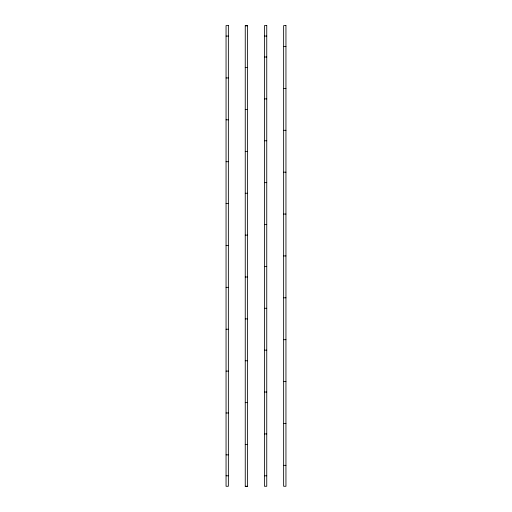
<?xml version="1.0" encoding="UTF-8"?>
<svg xmlns="http://www.w3.org/2000/svg" width="512" height="512" viewBox="0 0 512 512"><rect width="100%" height="100%" fill="white"/><g stroke="black" fill="none" stroke-linecap="round" stroke-linejoin="round"><path stroke-width="0.77" d="M245.248 25.734L247.552 25.734L247.552 486.4L245.248 486.4L245.248 25.734L247.552 25.747M226.054 36.07L228.358 36.07M264.448 36.07L266.752 36.07M283.642 46.541L285.946 46.541M264.448 57.011L266.752 57.011M245.248 67.61L247.552 67.61M226.054 77.946L228.358 77.946M283.642 88.416L285.946 88.416M264.448 98.886L266.752 98.886M245.248 109.491L247.552 109.491M226.054 119.827L228.358 119.827M283.642 130.298L285.946 130.298M264.448 140.768L266.752 140.768M245.248 151.366L247.552 151.366M226.054 161.709L228.358 161.709M283.642 172.173L285.946 172.173M264.448 182.643L266.752 182.643M245.248 193.248L247.552 193.248M226.054 203.584L228.358 203.584M283.642 214.054L285.946 214.054M264.448 224.525L266.752 224.525M245.248 235.13L247.552 235.13M226.054 245.466L228.358 245.466M283.642 255.936L285.946 255.936M264.448 266.406L266.752 266.406M245.248 277.005L247.552 277.005M226.054 287.341L228.358 287.341M283.642 297.811L285.946 297.811M264.448 308.282L266.752 308.282M245.248 318.886L247.552 318.886M226.054 329.222L228.358 329.222M283.642 339.693L285.946 339.693M264.448 350.163L266.752 350.163M245.248 360.762L247.552 360.762M226.054 371.098L228.358 371.098M283.642 381.568L285.946 381.568M264.448 392.038L266.752 392.038M245.248 402.643L247.552 402.643M226.054 412.979L228.358 412.979M283.642 423.45L285.946 423.45M264.448 433.92L266.752 433.92M245.248 444.518L247.552 444.518M226.054 454.861L228.358 454.861M283.642 465.325L285.946 465.325M226.054 475.795L228.358 475.795M264.448 475.795L266.752 475.795M245.248 486.266L247.552 486.266M228.358 25.6L226.054 25.6L226.054 486.266L228.358 486.266L228.358 25.6M266.752 25.6L264.448 25.6L264.448 486.266L266.752 486.266L266.752 25.6M285.946 25.6L283.642 25.613L283.642 486.266L285.946 486.266L285.946 25.6"/></g></svg>
